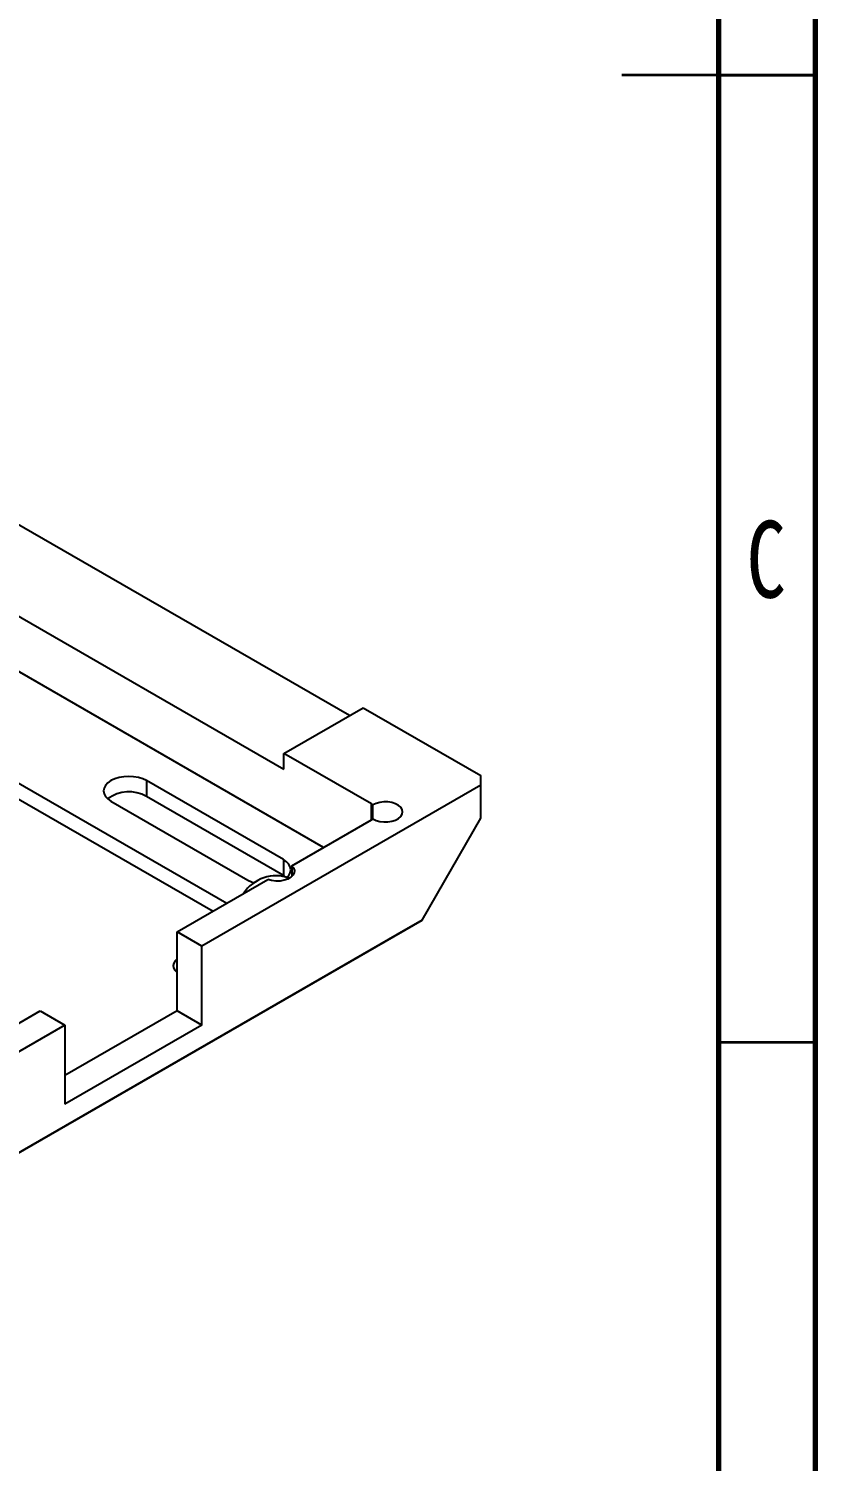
# Model space of a CAD drawing. Header units: millimetres. Extents: x 15 to 415, y 5 to 292.
# Drawn here: x 374.4 to 415, y 76.8 to 150.9 of the extents above; entities that cross this region are included whole.
import ezdxf

# ---------------------------------------------------------------- set-up
doc = ezdxf.new("R2010")
doc.units = ezdxf.units.MM
doc.styles.add('SLDTEXTSTYLE0', font='TXT', dxfattribs={"width": 0.75})

msp = doc.modelspace()

# ---------------------------------------------------------------- linework, layer by layer
at = {"color": 7, "linetype": 'Continuous', "lineweight": 70}
for p, q in [((415, 292), (415, 5)), ((410, 287), (410, 10))]:
    msp.add_line(p, q, dxfattribs=at)
at = {"color": 7, "linetype": 'Continuous', "lineweight": 35}
for p, q in [((415, 148.5), (405, 148.5)), ((410, 148.5), (415, 148.5)), ((410, 98.5), (415, 98.5))]:
    msp.add_line(p, q, dxfattribs=at)
at = {"color": 7, "linetype": 'Continuous', "lineweight": 25}
for p, q in [((390.936, 115.378), (373.541, 125.42)), ((369.44, 123.053), (387.542, 112.603)), ((389.592, 108.561), (364.914, 122.807)), ((361.268, 119.132), (384.585, 105.671)), ((361.268, 118.315), (383.878, 105.263)), ((387.542, 113.419), (391.643, 115.787)), ((391.643, 115.787), (397.724, 112.276)), ((392.067, 110.807), (387.542, 113.419)), ((387.542, 112.603), (387.542, 113.419)), ((387.513, 107.932), (380.442, 112.014)), ((380.442, 112.014), (380.442, 111.198)), ((397.724, 111.786), (397.724, 112.276)), ((387.513, 107.116), (380.442, 111.198)), ((397.724, 111.786), (383.299, 103.459)), ((397.724, 110.072), (397.724, 111.786)), ((378.604, 110.953), (385.675, 106.871)), ((392.134, 110.033), (392.134, 110.764)), ((387.95, 107.613), (392.067, 109.99)), ((394.683, 104.805), (397.724, 110.072)), ((387.513, 107.932), (387.513, 107.116)), ((387.95, 107.613), (387.95, 107.06)), ((382.026, 104.194), (386.709, 106.897)), ((364.844, 87.579), (394.683, 104.805)), ((394.683, 104.805), (393.835, 104.315)), ((393.835, 104.315), (364.844, 87.579)), ((383.299, 103.459), (382.026, 104.194)), ((382.026, 100.111), (382.026, 104.194)), ((383.299, 99.376), (383.299, 103.459)), ((370.272, 97.408), (374.955, 100.112)), ((374.955, 100.112), (376.228, 99.377)), ((382.026, 100.111), (376.228, 96.764)), ((383.299, 99.376), (382.026, 100.111)), ((376.228, 99.377), (361.803, 91.05)), ((376.228, 99.377), (376.228, 95.294)), ((383.299, 99.376), (376.228, 95.294))]:
    msp.add_line(p, q, dxfattribs=at)
at = {"color": 8, "linetype": 'Continuous', "lineweight": 25}
msp.add_line((392.067, 109.99), (392.067, 110.807), dxfattribs=at)
at = {"color": 7, "linetype": 'Continuous', "lineweight": 25, "flags": 128}
for points in [[(380.442, 112.014), (380.245, 112.108), (380.021, 112.177), (379.777, 112.22), (379.523, 112.234), (379.269, 112.22), (379.026, 112.177), (378.801, 112.108), (378.604, 112.014), (378.442, 111.901), (378.322, 111.771), (378.248, 111.63), (378.223, 111.484), (378.248, 111.337), (378.322, 111.196), (378.442, 111.067), (378.604, 110.953)], [(392.134, 110.033), (392.3, 109.957), (392.492, 109.905), (392.7, 109.881), (392.912, 109.885), (393.116, 109.918), (393.302, 109.977), (393.458, 110.06), (393.576, 110.162), (393.649, 110.277), (393.674, 110.398), (393.649, 110.52), (393.576, 110.635), (393.458, 110.737), (393.302, 110.819), (393.116, 110.879), (392.912, 110.912), (392.7, 110.916), (392.492, 110.892), (392.3, 110.84), (392.134, 110.764)], [(387.95, 107.613), (388.043, 107.499), (388.086, 107.374), (388.075, 107.247), (388.011, 107.126), (387.897, 107.017), (387.742, 106.927), (387.554, 106.862), (387.343, 106.825), (387.124, 106.819), (386.908, 106.843), (386.709, 106.897)], [(387.685, 106.993), (387.795, 107.114), (387.869, 107.255), (387.894, 107.402), (387.869, 107.548), (387.795, 107.689), (387.675, 107.819), (387.513, 107.932)], [(385.675, 106.871), (385.872, 106.778), (385.956, 106.748)], [(387.685, 106.993), (387.675, 107.002), (387.513, 107.116)], [(382.026, 102.798), (381.922, 102.702), (381.848, 102.585), (381.819, 102.462), (381.836, 102.337), (381.9, 102.218), (382.006, 102.109), (382.026, 102.093)]]:
    msp.add_lwpolyline(points, dxfattribs=at)
at = {"color": 7, "linetype": 'Continuous', "lineweight": 25}
for centre, radius, start, end in [((379.533, 109.565), 1.869, 60.89128, 126.07784), ((391.632, 110.051), 0.871, 54.83211, 60.07351), ((391.632, 110.745), 0.871, 299.92649, 305.16789), ((387.138, 105.096), 1.997, 69.8138, 147.35997)]:
    msp.add_arc(centre, radius, start, end, dxfattribs=at)

# ---------------------------------------------------------------- texts
at = {"color": 7, "linetype": 'Continuous', "lineweight": 0, "insert": (412.459, 125.446), "char_height": 3.969, "attachment_point": 2, "style": 'SLDTEXTSTYLE0'}
msp.add_mtext('C', dxfattribs=at)

doc.saveas('drawing.dxf')
